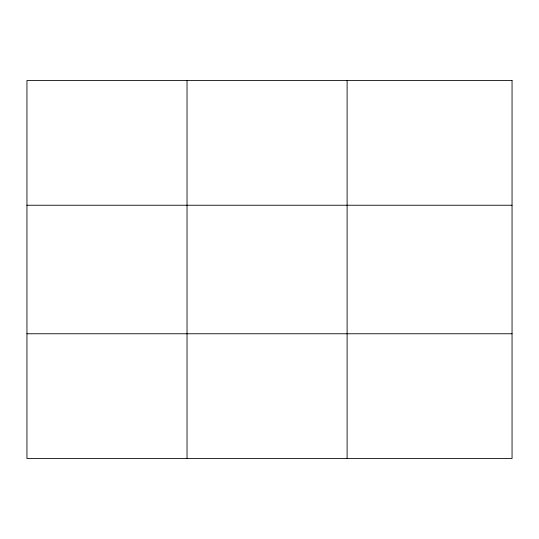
<?xml version="1.0" encoding="UTF-8"?>
<svg xmlns="http://www.w3.org/2000/svg" width="539" height="539" viewBox="0 0 539 539"><rect width="100%" height="100%" fill="white"/><g stroke="black" fill="none" stroke-linecap="round" stroke-linejoin="round"><path stroke-width="0.81" d="M187.033 80.486L187.033 458.514M347.116 80.486L347.116 458.514M26.95 205.238L512.05 205.238M26.95 333.762L512.05 333.762M512.05 80.486L512.05 458.514L26.95 458.514L26.95 80.486L512.05 80.486"/></g></svg>
